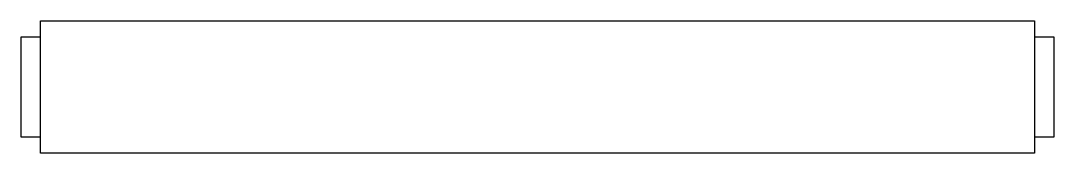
# Model space of a CAD drawing. Header units: millimetres. Extents: x -3 to 153, y 128 to 148.
import ezdxf

# ---------------------------------------------------------------- set-up
doc = ezdxf.new("R2010")
doc.units = ezdxf.units.MM
doc.layers.get('0').update_dxf_attribs({"linetype": 'CONTINUOUS'})

msp = doc.modelspace()

# ---------------------------------------------------------------- linework, layer by layer
for p, q in [((0, 145), (0, 147.5)), ((0, 147.5), (150, 147.5)), ((150, 147.5), (150, 145)), ((0, 127.5), (0, 130)), ((150, 130), (150, 127.5)), ((150, 127.5), (0, 127.5))]:
    msp.add_line(p, q)
for points in [[(0, 130), (0, 145), (-3, 145), (-3, 130)], [(150, 145), (150, 130), (153, 130), (153, 145)]]:
    msp.add_lwpolyline(points, close=True)

doc.saveas('drawing.dxf')
